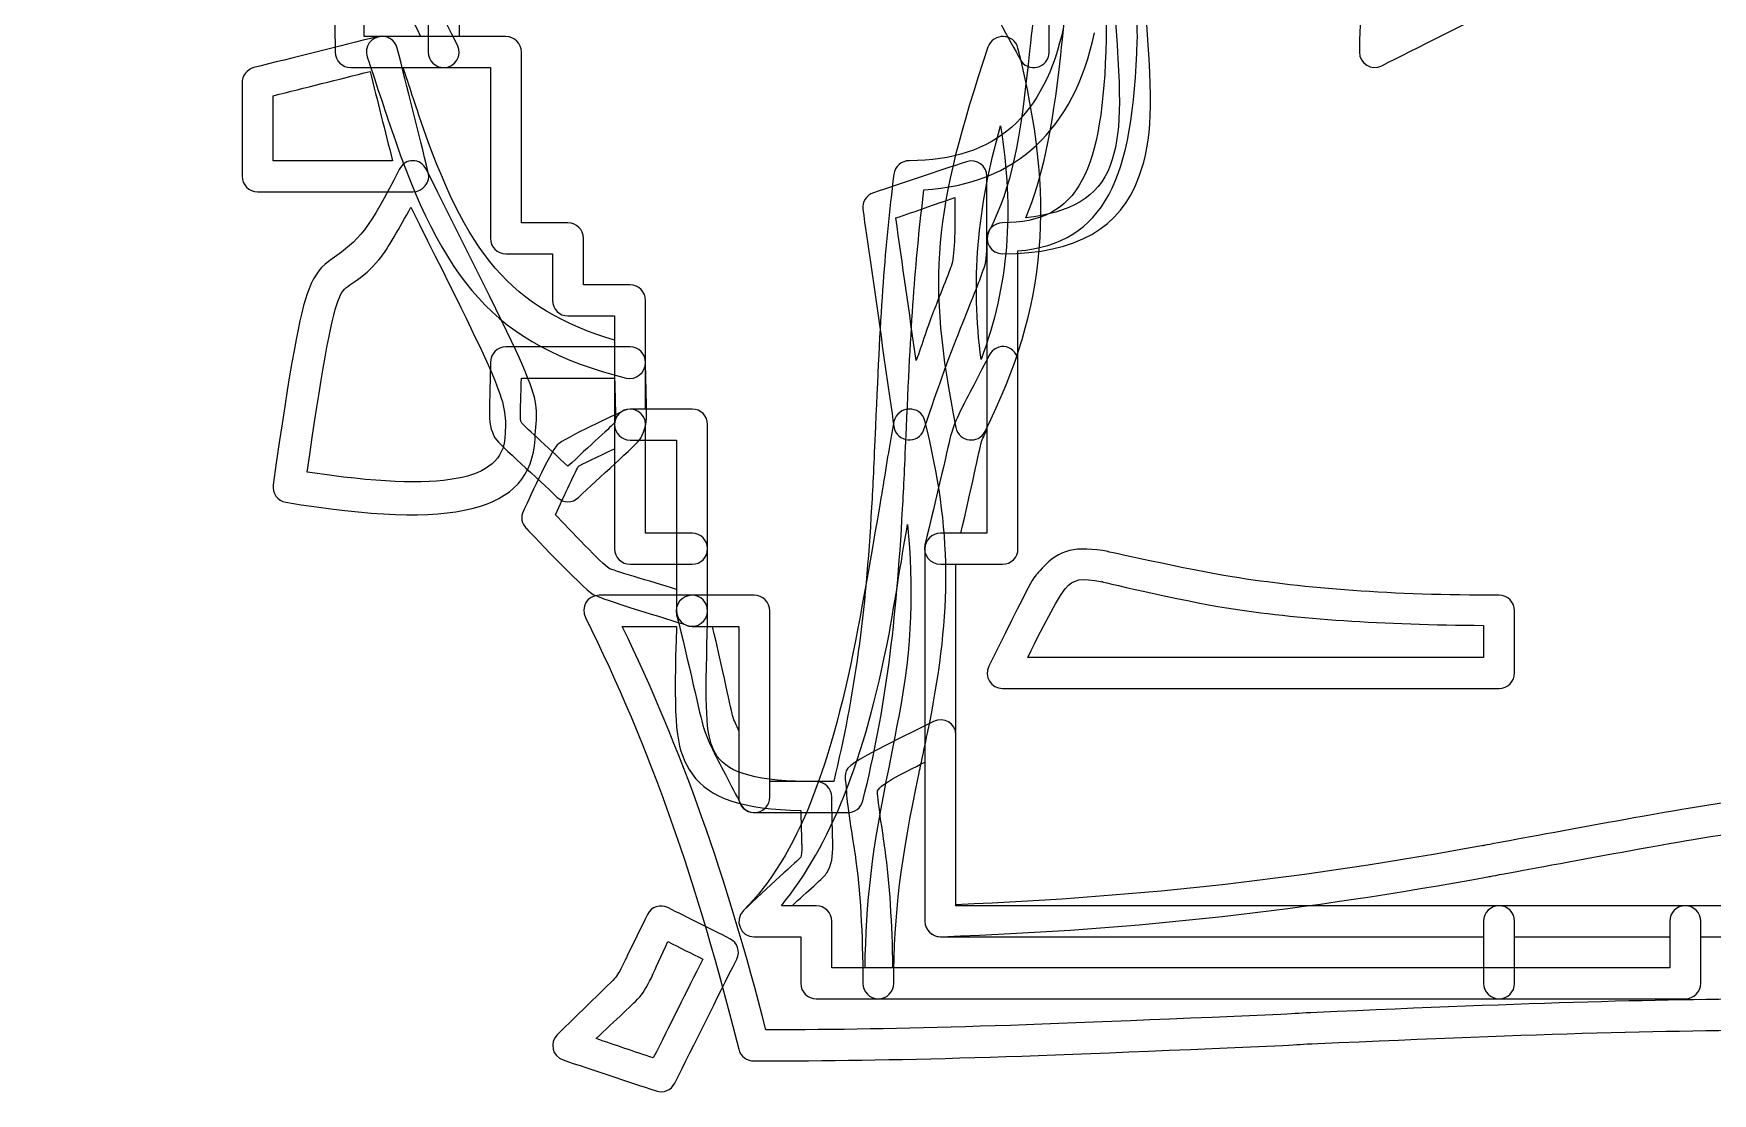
# Model space of a CAD drawing. Extents: x 25 to 279, y 7 to 272.
# Drawn here: x 231.32 to 245.63, y 115.74 to 124.78 of the extents above; entities that cross this region are included whole.
import ezdxf

# ---------------------------------------------------------------- set-up
doc = ezdxf.new("R2010")
doc.units = 0
doc.layers.get('0').update_dxf_attribs({"linetype": 'CONTINUOUS'})

msp = doc.modelspace()

# ---------------------------------------------------------------- linework, layer by layer
at = {"color": 7}
for points in [[(234.255469, 124.751042)], [(234.288542, 124.751042)], [(239.58841, 124.751042)], [(234.189323, 124.453385)], [(234.470575, 124.486458)], [(239.563804, 123.990365)], [(234.553125, 123.692708)], [(239.27435, 123.684506)], [(239.175131, 123.378383)], [(234.536721, 123.295833)], [(235.346875, 122.105208)], [(239.613281, 122.105208)], [(235.479167, 121.840625)], [(236.347265, 121.559638)], [(236.405208, 121.576042)], [(238.786458, 121.576042)], [(239.447917, 121.402475)], [(236.272917, 121.23711)], [(236.5375, 121.311458)], [(238.770054, 120.592056)], [(240.15065, 120.369013)], [(240.431902, 120.104429)], [(236.140625, 119.988542)], [(236.934375, 119.988542)], [(236.339063, 119.723958)], [(237.107942, 119.723958)], [(238.993098, 118.913804)], [(238.91875, 118.566406)], [(236.727735, 117.326304)], [(243.813542, 117.342708)], [(243.945833, 117.078125)], [(236.727735, 117.03685)]]:
    msp.add_lwpolyline(points, close=True, dxfattribs=at)
for points in [[(231.320181, 131.53099), (233.261165, 127.744273), (233.891667, 126.208631), (233.891667, 124.61875)], [(234.139846, 124.751042), (234.122119, 125.608292), (233.913892, 126.489883), (233.44505, 127.661458)], [(234.95, 124.751042), (234.95, 125.219619), (234.95, 125.751431), (234.95, 126.20625)], [(234.685417, 126.073958), (234.685417, 125.605381), (234.685417, 125.073569), (234.685417, 124.61875)], [(234.933596, 124.676694), (234.668483, 125.206654), (234.566619, 125.441869), (234.503383, 125.685285)], [(239.977083, 124.61875), (239.977083, 124.949479), (239.977083, 125.346354), (239.977083, 125.677083)], [(242.912371, 125.693488), (242.705202, 125.384983), (242.622917, 125.120135), (242.622917, 124.61875)], [(234.247267, 125.61914), (234.303888, 125.400065), (234.440942, 125.118813), (234.619271, 124.751042)], [(239.910938, 125.379427), (239.87416, 125.169083), (239.852465, 125.008481), (239.811719, 124.626952)], [(240.076302, 124.593879), (240.116254, 124.969323), (240.140067, 125.127544), (240.175521, 125.32995)], [(239.447917, 125.147917), (239.447917, 125.051608), (239.710119, 124.598377), (239.728904, 124.560806)], [(240.464975, 124.949479), (240.462329, 124.835708), (240.466563, 124.78676), (240.464975, 124.726171)], [(240.745962, 123.560417), (240.861321, 123.878181), (240.862644, 124.17081), (240.803906, 124.949479)], [(242.813152, 124.502862), (243.077735, 124.635419), (243.606902, 124.899738), (243.871485, 125.032029)], [(240.101173, 124.833856), (239.937925, 124.078471), (239.524646, 123.692708), (238.786458, 123.692708)], [(240.539323, 124.933075), (240.594885, 124.197533), (240.594885, 123.918663), (240.498048, 123.651433)], [(240.729558, 124.717969), (240.731146, 124.779352), (240.726913, 124.826977), (240.729558, 124.941277)], [(234.255469, 124.751042), (233.92474, 124.668227), (233.527865, 124.569273), (233.197135, 124.486458)], [(234.288542, 124.751042), (234.198319, 124.751042), (234.135877, 124.662935), (234.164452, 124.577475)], [(234.619271, 124.751042), (234.45814, 124.751042), (234.297008, 124.751042), (234.139846, 124.751042)], [(234.420833, 124.651823), (234.403106, 124.722731), (234.326377, 124.768769), (234.255469, 124.751042)], [(235.346875, 124.751042), (235.016146, 124.751042), (234.619271, 124.751042), (234.288542, 124.751042)], [(234.817708, 124.486458), (234.916133, 124.486458), (234.977517, 124.588587), (234.933596, 124.676694)], [(235.346875, 124.751042), (235.222785, 124.751042), (235.08335, 124.751042), (234.95, 124.751042)], [(235.479167, 124.61875), (235.479167, 124.691775), (235.4199, 124.751042), (235.346875, 124.751042)], [(235.479167, 124.61875), (235.479167, 124.691775), (235.4199, 124.751042), (235.346875, 124.751042)], [(238.910548, 123.444794), (239.700594, 123.492683), (240.187692, 123.959937), (240.365756, 124.784115)], [(239.58841, 124.751042), (239.534171, 124.753158), (239.477021, 124.722996), (239.456119, 124.660025)], [(240.464975, 124.726171), (240.432696, 123.601163), (240.238492, 123.163542), (239.580208, 123.163542)], [(239.7125, 124.651823), (239.69636, 124.716117), (239.64265, 124.748925), (239.58841, 124.751042)], [(239.7125, 122.923829), (240.453863, 122.989446), (240.695692, 123.538985), (240.729558, 124.717969)], [(233.891667, 124.61875), (233.891667, 124.545725), (233.950933, 124.486458), (234.023958, 124.486458)], [(234.164452, 124.577475), (234.184296, 124.518208), (234.323731, 124.098315), (234.36289, 123.982163)], [(234.685417, 123.59349), (234.602602, 123.924219), (234.503648, 124.321094), (234.420833, 124.651823)], [(234.685417, 124.61875), (234.685417, 124.545725), (234.744683, 124.486458), (234.817708, 124.486458)], [(235.479167, 123.163542), (235.479167, 123.632119), (235.479167, 124.163931), (235.479167, 124.61875)], [(235.479167, 123.163542), (235.479167, 123.632119), (235.479167, 124.163931), (235.479167, 124.61875)], [(239.456119, 124.660025), (238.988865, 123.258262), (238.92801, 122.695758), (239.183333, 121.418879)], [(239.431512, 121.385806), (239.968352, 122.45975), (240.033969, 123.365948), (239.7125, 124.651823)], [(239.811719, 124.626952), (239.727317, 123.835319), (239.662494, 123.485275), (239.464321, 123.089194)], [(239.728904, 124.560806), (239.791346, 124.435923), (239.977083, 124.47905), (239.977083, 124.61875)], [(239.778646, 123.204817), (239.920198, 123.556713), (240.003806, 123.914958), (240.076302, 124.593879)], [(242.622917, 124.61875), (242.622917, 124.520325), (242.725046, 124.458942), (242.813152, 124.502862)], [(233.197135, 124.486458), (233.138133, 124.471642), (233.097917, 124.414756), (233.097917, 124.354167)], [(233.3625, 124.246746), (233.629729, 124.313421), (233.919713, 124.385917), (234.189323, 124.453385)], [(234.023958, 124.486458), (234.272138, 124.486458), (234.569529, 124.486458), (234.817708, 124.486458)], [(234.189323, 124.453385), (234.251235, 124.205206), (234.316852, 123.943004), (234.379558, 123.692708)], [(234.470575, 124.486458), (234.716108, 124.486458), (234.97196, 124.486458), (235.214583, 124.486458)], [(234.611069, 124.064713), (234.583552, 124.146204), (234.520052, 124.33591), (234.470575, 124.486458)], [(234.817708, 124.486458), (234.941798, 124.486458), (235.081233, 124.486458), (235.214583, 124.486458)], [(235.214583, 124.486458), (235.214583, 124.017881), (235.214583, 123.486069), (235.214583, 123.03125)], [(235.214583, 124.486458), (235.214583, 124.017881), (235.214583, 123.486069), (235.214583, 123.03125)], [(233.097917, 124.354167), (233.097917, 124.105987), (233.097917, 123.808596), (233.097917, 123.560417)], [(233.3625, 123.692708), (233.3625, 123.875535), (233.3625, 124.065506), (233.3625, 124.246746)], [(234.36289, 123.982163), (234.808448, 122.66586), (235.24501, 122.122406), (236.372135, 121.840625)], [(236.272917, 122.163152), (235.385504, 122.430117), (235.00424, 122.902133), (234.611069, 124.064713)], [(239.398175, 121.997788), (239.310069, 122.655806), (239.364573, 123.282075), (239.563804, 123.990365)], [(239.563804, 123.990365), (239.681544, 123.258527), (239.633654, 122.63755), (239.398175, 121.997788)], [(234.379558, 123.692708), (234.047242, 123.692708), (233.691642, 123.692708), (233.3625, 123.692708)], [(234.553125, 123.692708), (234.506029, 123.692708), (234.461844, 123.667044), (234.437238, 123.61836)], [(234.669013, 123.61836), (234.644406, 123.667044), (234.600221, 123.692708), (234.553125, 123.692708)], [(239.27435, 123.684506), (239.026171, 123.601692), (238.728515, 123.502473), (238.4806, 123.419923)], [(238.786458, 123.692708), (238.719783, 123.692708), (238.662369, 123.643231), (238.654167, 123.577085)], [(239.447917, 123.560417), (239.447917, 123.65064), (239.360075, 123.713081), (239.27435, 123.684506)], [(233.097917, 123.560417), (233.097917, 123.487392), (233.157183, 123.428125), (233.230208, 123.428125)], [(234.437238, 123.61836), (234.184825, 123.113271), (234.087723, 123.007967), (233.866796, 122.857683)], [(234.553125, 123.428125), (234.639115, 123.428125), (234.706319, 123.509881), (234.685417, 123.59349)], [(235.595054, 121.31966), (235.619131, 121.737967), (235.719673, 121.51704), (234.669013, 123.61836)], [(238.654167, 123.577085), (238.573469, 122.932031), (238.541983, 122.469804), (238.497004, 121.427346)], [(239.398175, 122.708723), (239.455325, 122.876469), (239.447917, 122.741796), (239.447917, 123.560417)], [(239.580208, 122.898958), (240.214944, 122.898958), (240.586948, 123.121737), (240.745962, 123.560417)], [(240.498048, 123.651433), (240.398829, 123.378119), (240.154619, 123.249002), (239.778646, 123.204817)], [(233.230208, 123.428125), (233.643752, 123.428125), (234.139581, 123.428125), (234.553125, 123.428125)], [(238.4806, 123.419923), (238.42001, 123.39955), (238.380588, 123.342665), (238.389583, 123.279429)], [(238.670571, 123.204817), (238.8362, 123.260115), (239.005798, 123.322027), (239.175131, 123.378383)], [(238.761587, 121.418879), (238.804185, 122.40604), (238.83911, 122.853185), (238.910548, 123.444794)], [(239.175131, 123.378383), (239.174338, 123.067763), (239.174338, 122.886523), (239.142058, 122.791538)], [(234.263671, 122.849217), (234.345956, 122.943408), (234.440942, 123.127823), (234.536721, 123.295833)], [(234.536721, 123.295833), (235.348198, 121.672879), (235.357194, 121.657798), (235.338673, 121.336329)], [(238.389583, 123.279429), (238.472398, 122.700521), (238.571352, 122.00599), (238.654167, 121.427346)], [(235.876042, 123.163542), (235.751952, 123.163542), (235.612517, 123.163542), (235.479167, 123.163542)], [(235.876042, 123.163542), (235.751952, 123.163542), (235.612517, 123.163542), (235.479167, 123.163542)], [(236.008333, 123.03125), (236.008333, 123.104275), (235.949067, 123.163542), (235.876042, 123.163542)], [(236.008333, 123.03125), (236.008333, 123.104275), (235.949067, 123.163542), (235.876042, 123.163542)], [(238.844402, 121.989321), (238.785665, 122.400219), (238.726133, 122.816673), (238.670571, 123.204817)], [(239.464321, 123.089194), (239.4204, 123.001087), (239.481783, 122.898958), (239.580208, 122.898958)], [(239.580208, 123.163542), (239.507183, 123.163542), (239.447917, 123.104275), (239.447917, 123.03125)], [(235.214583, 123.03125), (235.214583, 122.958225), (235.27385, 122.898958), (235.346875, 122.898958)], [(235.214583, 123.03125), (235.214583, 122.958225), (235.27385, 122.898958), (235.346875, 122.898958)], [(236.008333, 122.634375), (236.008333, 122.767725), (236.008333, 122.90716), (236.008333, 123.03125)], [(236.008333, 122.634375), (236.008333, 122.767725), (236.008333, 122.90716), (236.008333, 123.03125)], [(239.447917, 123.03125), (239.447917, 122.245702), (239.447917, 121.318073), (239.447917, 120.517708)], [(233.866796, 122.857683), (233.773398, 122.793919), (233.717306, 122.728302), (233.668358, 122.601302)], [(234.015756, 122.634375), (234.169479, 122.73915), (234.176887, 122.749998), (234.263671, 122.849217)], [(235.346875, 122.898958), (235.470965, 122.898958), (235.6104, 122.898958), (235.74375, 122.898958)], [(235.346875, 122.898958), (235.470965, 122.898958), (235.6104, 122.898958), (235.74375, 122.898958)], [(235.74375, 122.898958), (235.74375, 122.765608), (235.74375, 122.626173), (235.74375, 122.502083)], [(235.74375, 122.898958), (235.74375, 122.765608), (235.74375, 122.626173), (235.74375, 122.502083)], [(239.7125, 120.385417), (239.7125, 121.178638), (239.7125, 122.118173), (239.7125, 122.923829)], [(239.142058, 122.791538), (239.124331, 122.739679), (239.007385, 122.447579), (238.993098, 122.411067)], [(239.241277, 122.311848), (239.25239, 122.340423), (239.377802, 122.648663), (239.398175, 122.708723)], [(233.668358, 122.601302), (233.587131, 122.390694), (233.510138, 121.965508), (233.3625, 120.930988)], [(233.916537, 122.502083), (233.945642, 122.577754), (233.96575, 122.600244), (234.015756, 122.634375)], [(236.405208, 122.634375), (236.281119, 122.634375), (236.141683, 122.634375), (236.008333, 122.634375)], [(236.405208, 122.634375), (236.281119, 122.634375), (236.141683, 122.634375), (236.008333, 122.634375)], [(236.5375, 122.502083), (236.5375, 122.575108), (236.478233, 122.634375), (236.405208, 122.634375)], [(236.5375, 122.502083), (236.5375, 122.575108), (236.478233, 122.634375), (236.405208, 122.634375)], [(233.651954, 121.038673), (233.772869, 121.86629), (233.851979, 122.334867), (233.916537, 122.502083)], [(235.74375, 122.502083), (235.74375, 122.429058), (235.803017, 122.369792), (235.876042, 122.369792)], [(235.74375, 122.502083), (235.74375, 122.429058), (235.803017, 122.369792), (235.876042, 122.369792)], [(236.5375, 121.972917), (236.5375, 122.138281), (236.5375, 122.336719), (236.5375, 122.502083)], [(236.5375, 121.576042), (236.5375, 121.878196), (236.5375, 122.212629), (236.5375, 122.502083)], [(238.993098, 122.411067), (238.948119, 122.296502), (238.89335, 122.124788), (238.844402, 121.989321)], [(235.876042, 122.369792), (236.000131, 122.369792), (236.139567, 122.369792), (236.272917, 122.369792)], [(235.876042, 122.369792), (236.000131, 122.369792), (236.139567, 122.369792), (236.272917, 122.369792)], [(236.272917, 122.369792), (236.272917, 122.300471), (236.272917, 122.233531), (236.272917, 122.163152)], [(236.272917, 122.369792), (236.272917, 122.067637), (236.272917, 121.733204), (236.272917, 121.44375)], [(238.910548, 121.402475), (239.036754, 121.781358), (239.143646, 122.064198), (239.241277, 122.311848)], [(235.346875, 122.105208), (235.27385, 122.105208), (235.214583, 122.045942), (235.214583, 121.972917)], [(236.405208, 122.105208), (236.074479, 122.105208), (235.677604, 122.105208), (235.346875, 122.105208)], [(236.5375, 121.972917), (236.5375, 122.045942), (236.478233, 122.105208), (236.405208, 122.105208)], [(239.613281, 122.105208), (239.558513, 122.118173), (239.495806, 122.093302), (239.464321, 122.03086)], [(239.7125, 121.972917), (239.7125, 122.042767), (239.66805, 122.092244), (239.613281, 122.105208)], [(235.214583, 121.972917), (235.214583, 121.889308), (235.20691, 121.606469), (235.206381, 121.576042)], [(236.372135, 121.840625), (236.455744, 121.819723), (236.5375, 121.886927), (236.5375, 121.972917)], [(236.545702, 121.576042), (236.545173, 121.606469), (236.5375, 121.889308), (236.5375, 121.972917)], [(239.464321, 122.03086), (239.401085, 121.904125), (239.257152, 121.632927), (239.241277, 121.600913)], [(239.7125, 120.385417), (239.7125, 120.88151), (239.7125, 121.476823), (239.7125, 121.972917)], [(235.470965, 121.56784), (235.470435, 121.538471), (235.476256, 121.709921), (235.479167, 121.840625)], [(235.479167, 121.840625), (235.738194, 121.840625), (236.01389, 121.840625), (236.272917, 121.840625)], [(236.272917, 121.840625), (236.275827, 121.709921), (236.281648, 121.538471), (236.281119, 121.56784)], [(235.206381, 121.576042), (235.204265, 121.462271), (235.216435, 121.394802), (235.255858, 121.327863)], [(235.479167, 121.460154), (235.470965, 121.473913), (235.469642, 121.499048), (235.470965, 121.56784)], [(236.347265, 121.559638), (236.29276, 121.532121), (235.846408, 121.331567), (235.785025, 121.270183)], [(236.405208, 121.576042), (236.332183, 121.576042), (236.272917, 121.516775), (236.272917, 121.44375)], [(236.281119, 121.56784), (236.282442, 121.499048), (236.280854, 121.473913), (236.272917, 121.460154)], [(236.5375, 121.44375), (236.5375, 121.542175), (236.435371, 121.603558), (236.347265, 121.559638)], [(236.934375, 121.576042), (236.76901, 121.576042), (236.570573, 121.576042), (236.405208, 121.576042)], [(236.496225, 121.327863), (236.535648, 121.394802), (236.547819, 121.462271), (236.545702, 121.576042)], [(236.934375, 121.576042), (236.810285, 121.576042), (236.67085, 121.576042), (236.5375, 121.576042)], [(237.066667, 121.44375), (237.066667, 121.516775), (237.0074, 121.576042), (236.934375, 121.576042)], [(237.066667, 121.44375), (237.066667, 121.516775), (237.0074, 121.576042), (236.934375, 121.576042)], [(238.786458, 121.576042), (238.729573, 121.574719), (238.667925, 121.537677), (238.654167, 121.468621)], [(238.91875, 121.476823), (238.901552, 121.54535), (238.843344, 121.577365), (238.786458, 121.576042)], [(239.241277, 121.600913), (239.191006, 121.499313), (239.163754, 121.43396), (239.142058, 121.3612)], [(235.876042, 121.08815), (235.703269, 121.251133), (235.488162, 121.444808), (235.479167, 121.460154)], [(236.272917, 121.460154), (236.263921, 121.444808), (236.048815, 121.251133), (235.876042, 121.08815)], [(236.272917, 121.44375), (236.272917, 121.113021), (236.272917, 120.716146), (236.272917, 120.385417)], [(236.272917, 121.44375), (236.272917, 121.370725), (236.332183, 121.311458), (236.405208, 121.311458)], [(236.5375, 120.517708), (236.5375, 120.819862), (236.5375, 121.154296), (236.5375, 121.44375)], [(237.066667, 120.385417), (237.066667, 120.716146), (237.066667, 121.113021), (237.066667, 121.44375)], [(237.066667, 119.988542), (237.066667, 120.457119), (237.066667, 120.988931), (237.066667, 121.44375)], [(238.497004, 121.427346), (238.482981, 121.097146), (238.474779, 120.933104), (238.463931, 120.741017)], [(238.654167, 121.468621), (238.621094, 121.303256), (238.595165, 121.124133), (238.554948, 120.88151)], [(238.654167, 121.427346), (238.67401, 121.288969), (238.866363, 121.269919), (238.910548, 121.402475)], [(238.728515, 120.724348), (238.739362, 120.918023), (238.7473, 121.087885), (238.761587, 121.418879)], [(238.960025, 118.905337), (239.144969, 119.8499), (239.155817, 120.528821), (238.91875, 121.476823)], [(239.183333, 121.418879), (239.20794, 121.295319), (239.375156, 121.273094), (239.431512, 121.385806)], [(239.398175, 121.286587), (239.407965, 121.319396), (239.431777, 121.365698), (239.447917, 121.402475)], [(239.447917, 121.402475), (239.447917, 121.100585), (239.447917, 120.802665), (239.447917, 120.517708)], [(233.469921, 120.782292), (234.910048, 120.542315), (235.559071, 120.698419), (235.595054, 121.31966)], [(235.338673, 121.336329), (235.317242, 120.966971), (234.815856, 120.86299), (233.651954, 121.038673)], [(235.255858, 121.327863), (235.293165, 121.265156), (235.630244, 120.978612), (235.785025, 120.823567)], [(235.785025, 121.270183), (235.723642, 121.208535), (235.523087, 120.762448), (235.495571, 120.707944)], [(235.967058, 120.823567), (236.12184, 120.978613), (236.458919, 121.265156), (236.496225, 121.327863)], [(235.967058, 121.08815), (235.980023, 121.101379), (236.139831, 121.174669), (236.272917, 121.23711)], [(236.272917, 121.23711), (236.272917, 120.954271), (236.272917, 120.651588), (236.272917, 120.385417)], [(236.405208, 121.311458), (236.529298, 121.311458), (236.668733, 121.311458), (236.802083, 121.311458)], [(236.5375, 121.311458), (236.6264, 121.311458), (236.713183, 121.311458), (236.802083, 121.311458)], [(236.5375, 120.517708), (236.5375, 120.776735), (236.5375, 121.052431), (236.5375, 121.311458)], [(236.802083, 121.311458), (236.802083, 121.052431), (236.802083, 120.776735), (236.802083, 120.517708)], [(236.802083, 121.311458), (236.802083, 120.842881), (236.802083, 120.311069), (236.802083, 119.85625)], [(239.142058, 121.3612), (239.128565, 121.316221), (239.013471, 120.797108), (238.91875, 120.41849)], [(239.224608, 120.517708), (239.305835, 120.857698), (239.389973, 121.258806), (239.398175, 121.286587)], [(235.768621, 120.674871), (235.840852, 120.827271), (235.949331, 121.070688), (235.967058, 121.08815)], [(233.3625, 120.930988), (233.352446, 120.860079), (233.399013, 120.794198), (233.469921, 120.782292)], [(235.785025, 120.823567), (235.836883, 120.771973), (235.9152, 120.771973), (235.967058, 120.823567)], [(238.554948, 120.88151), (238.541719, 120.801342), (238.382704, 119.887471), (238.348308, 119.707554)], [(235.495571, 120.707944), (235.470171, 120.656879), (235.480225, 120.599465), (235.520442, 120.558983)], [(236.223175, 120.220052), (236.176079, 120.247569), (235.882392, 120.556867), (235.768621, 120.674871)], [(238.463931, 120.741017), (238.413396, 119.828469), (238.319469, 119.140023), (238.141404, 118.401042)], [(238.389583, 118.235677), (238.588021, 119.029163), (238.674804, 119.757825), (238.728515, 120.724348)], [(235.520442, 120.558983), (235.517267, 120.562158), (235.998544, 120.050454), (236.090883, 119.996744)], [(236.934375, 120.517708), (236.810285, 120.517708), (236.67085, 120.517708), (236.5375, 120.517708)], [(236.802083, 120.517708), (236.713183, 120.517708), (236.6264, 120.517708), (236.5375, 120.517708)], [(237.066667, 120.385417), (237.066667, 120.458442), (237.0074, 120.517708), (236.934375, 120.517708)], [(238.612892, 119.657812), (238.640408, 119.80201), (238.722165, 120.305248), (238.770054, 120.592056)], [(238.770054, 120.592056), (238.821119, 120.067123), (238.813975, 119.560181), (238.695442, 118.955079)], [(239.051042, 120.517708), (238.978017, 120.517708), (238.91875, 120.458442), (238.91875, 120.385417)], [(239.447917, 120.517708), (239.314567, 120.517708), (239.175131, 120.517708), (239.051042, 120.517708)], [(239.447917, 120.517708), (239.37304, 120.517708), (239.300544, 120.517708), (239.224608, 120.517708)], [(236.272917, 120.385417), (236.272917, 120.312392), (236.332183, 120.253125), (236.405208, 120.253125)], [(236.272917, 120.385417), (236.272917, 120.312392), (236.332183, 120.253125), (236.405208, 120.253125)], [(236.934375, 120.253125), (237.0074, 120.253125), (237.066667, 120.312392), (237.066667, 120.385417)], [(237.066667, 119.85625), (237.066667, 120.021615), (237.066667, 120.220052), (237.066667, 120.385417)], [(238.91875, 120.41849), (238.897848, 120.334881), (238.965052, 120.253125), (239.051042, 120.253125)], [(238.91875, 120.385417), (238.91875, 119.393229), (238.91875, 118.202604), (238.91875, 117.210417)], [(239.580208, 120.253125), (239.653233, 120.253125), (239.7125, 120.312392), (239.7125, 120.385417)], [(239.580208, 120.253125), (239.653233, 120.253125), (239.7125, 120.312392), (239.7125, 120.385417)], [(240.15065, 120.369012), (240.061221, 120.346788), (239.990312, 120.302867), (239.91914, 120.220052)], [(240.481379, 120.360546), (240.346177, 120.38621), (240.240079, 120.390973), (240.15065, 120.369013)], [(241.539712, 120.145704), (241.181202, 120.203119), (240.412852, 120.373775), (240.481379, 120.360546)], [(236.405208, 120.253125), (236.529298, 120.253125), (236.668733, 120.253125), (236.802083, 120.253125)], [(236.405208, 120.253125), (236.570573, 120.253125), (236.76901, 120.253125), (236.934375, 120.253125)], [(236.802083, 120.253125), (236.802083, 120.180894), (236.802083, 120.111308), (236.802083, 120.038283)], [(239.051042, 120.253125), (239.216406, 120.253125), (239.414844, 120.253125), (239.580208, 120.253125)], [(239.183333, 117.35091), (239.183333, 118.273248), (239.183333, 119.331846), (239.183333, 120.253125)], [(239.183333, 120.253125), (239.316683, 120.253125), (239.456119, 120.253125), (239.580208, 120.253125)], [(239.91914, 120.220052), (239.818333, 120.102577), (239.904058, 120.264238), (239.464321, 119.385027)], [(236.802083, 120.038283), (236.570308, 120.11025), (236.260746, 120.198356), (236.223175, 120.220052)], [(240.117577, 120.046485), (240.187692, 120.127977), (240.245106, 120.139619), (240.431902, 120.104429)], [(240.431902, 120.104429), (240.355173, 120.118981), (241.121142, 119.940123), (241.490235, 119.881121)], [(243.813542, 119.988542), (242.895967, 119.988542), (242.164923, 120.045427), (241.539712, 120.145704)], [(236.140625, 119.988542), (236.0422, 119.988542), (235.980817, 119.886413), (236.024738, 119.798306)], [(236.090883, 119.996744), (236.172375, 119.949383), (236.72165, 119.78931), (236.8931, 119.73216)], [(236.934375, 119.988542), (236.686196, 119.988542), (236.388804, 119.988542), (236.140625, 119.988542)], [(236.934375, 119.988542), (236.848385, 119.988542), (236.781181, 119.906785), (236.802083, 119.823177)], [(237.066667, 119.85625), (237.066667, 119.929275), (237.0074, 119.988542), (236.934375, 119.988542)], [(237.463542, 119.988542), (237.298177, 119.988542), (237.09974, 119.988542), (236.934375, 119.988542)], [(237.463542, 119.988542), (237.339452, 119.988542), (237.200017, 119.988542), (237.066667, 119.988542)], [(237.595833, 119.85625), (237.595833, 119.929275), (237.536567, 119.988542), (237.463542, 119.988542)], [(237.595833, 119.85625), (237.595833, 119.929275), (237.536567, 119.988542), (237.463542, 119.988542)], [(239.79505, 119.459375), (239.95724, 119.782167), (240.05884, 119.977958), (240.117577, 120.046485)], [(243.945833, 119.85625), (243.945833, 119.929275), (243.886567, 119.988542), (243.813542, 119.988542)], [(236.024738, 119.798306), (236.579833, 118.688644), (236.978031, 117.532415), (237.33125, 116.11901)], [(236.802083, 119.85625), (236.802083, 119.783225), (236.86135, 119.723958), (236.934375, 119.723958)], [(236.802083, 119.823177), (236.896804, 119.444558), (237.011898, 118.925446), (237.025392, 118.880467)], [(236.8931, 119.73216), (236.978825, 119.703585), (237.066667, 119.766027), (237.066667, 119.85625)], [(237.058465, 119.475779), (237.06164, 119.638498), (237.066667, 119.741156), (237.066667, 119.85625)], [(237.595833, 118.26875), (237.595833, 118.764844), (237.595833, 119.360156), (237.595833, 119.85625)], [(237.595833, 118.401042), (237.595833, 118.869619), (237.595833, 119.401431), (237.595833, 119.85625)], [(241.490235, 119.881121), (242.093221, 119.784548), (242.822148, 119.738246), (243.68125, 119.73216)], [(243.945833, 119.327083), (243.945833, 119.492448), (243.945833, 119.690885), (243.945833, 119.85625)], [(236.339063, 119.723958), (236.494637, 119.723958), (236.649419, 119.723958), (236.802083, 119.723958)], [(237.56276, 116.284375), (237.230973, 117.5893), (236.843358, 118.680442), (236.339063, 119.723958)], [(236.802083, 119.723958), (236.80129, 119.651727), (236.795998, 119.587963), (236.793881, 119.484246)], [(236.934375, 119.723958), (237.058465, 119.723958), (237.1979, 119.723958), (237.33125, 119.723958)], [(237.107942, 119.723958), (237.183877, 119.723958), (237.256373, 119.723958), (237.33125, 119.723958)], [(237.281508, 118.955079), (237.273306, 118.98286), (237.189169, 119.383969), (237.107942, 119.723958)], [(237.33125, 119.723958), (237.33125, 119.439002), (237.33125, 119.141081), (237.33125, 118.839192)], [(237.33125, 119.723958), (237.33125, 119.255381), (237.33125, 118.723569), (237.33125, 118.26875)], [(238.348308, 119.707554), (238.123942, 118.539419), (237.841896, 117.770804), (237.372525, 117.301433)], [(237.695052, 117.342708), (238.114681, 117.860762), (238.404929, 118.575667), (238.612892, 119.657812)], [(243.68125, 119.73216), (243.68125, 119.640879), (243.68125, 119.550921), (243.68125, 119.459375)], [(236.793881, 119.484246), (236.780388, 118.833635), (236.799967, 118.663773), (236.934375, 118.467187)], [(237.149217, 118.615883), (237.061375, 118.744735), (237.046558, 118.8974), (237.058465, 119.475779)], [(239.464321, 119.385027), (239.4204, 119.296921), (239.481783, 119.194792), (239.580208, 119.194792)], [(243.68125, 119.459375), (242.45226, 119.459375), (241.033035, 119.459375), (239.79505, 119.459375)], [(243.813542, 119.194792), (243.886567, 119.194792), (243.945833, 119.254058), (243.945833, 119.327083)], [(239.580208, 119.194792), (240.903125, 119.194792), (242.490625, 119.194792), (243.813542, 119.194792)], [(237.33125, 118.839192), (237.31511, 118.875969), (237.291298, 118.922271), (237.281508, 118.955079)], [(238.695442, 118.955079), (238.683006, 118.891579), (238.614744, 118.542858), (238.612892, 118.533333)], [(239.183333, 118.797917), (239.183333, 118.896342), (239.081204, 118.957725), (238.993098, 118.913804)], [(237.025392, 118.880467), (237.047088, 118.807706), (237.07434, 118.742354), (237.12461, 118.640754)], [(238.993098, 118.913804), (238.104362, 118.469304), (238.245385, 118.560321), (238.24909, 118.301823)], [(238.869008, 118.47539), (238.871125, 118.48465), (238.94759, 118.841044), (238.960025, 118.905337)], [(239.183333, 117.342708), (239.183333, 117.811285), (239.183333, 118.343098), (239.183333, 118.797917)], [(237.12461, 118.640754), (237.140485, 118.60874), (237.284419, 118.337542), (237.347654, 118.210806)], [(237.992708, 118.401042), (237.486031, 118.401042), (237.248435, 118.470892), (237.149217, 118.615883)], [(238.612892, 118.533333), (238.46499, 117.820281), (238.414719, 117.3734), (238.405987, 116.813542)], [(238.513673, 118.310025), (238.512879, 118.368763), (238.726133, 118.467981), (238.91875, 118.566406)], [(238.91875, 118.566406), (238.91875, 118.121642), (238.91875, 117.634279), (238.91875, 117.210417)], [(236.934375, 118.467187), (237.082012, 118.251023), (237.377287, 118.169002), (237.860417, 118.152862)], [(238.141404, 118.401042), (237.962546, 118.401042), (237.77575, 118.401042), (237.595833, 118.401042)], [(238.125, 118.26875), (238.125, 118.341775), (238.065733, 118.401042), (237.992708, 118.401042)], [(238.654167, 116.68125), (238.654167, 117.283706), (238.713433, 117.723708), (238.869008, 118.47539)], [(248.046875, 118.401042), (247.149937, 118.401042), (246.36095, 118.327223), (245.409244, 118.169531)], [(237.33125, 118.26875), (237.33125, 118.195725), (237.390517, 118.136458), (237.463542, 118.136458)], [(237.347654, 118.210806), (237.410096, 118.085923), (237.595833, 118.12905), (237.595833, 118.26875)], [(238.133202, 117.871875), (238.132673, 117.902302), (238.125, 118.185142), (238.125, 118.26875)], [(238.24909, 118.301823), (238.250148, 118.223771), (238.320262, 117.804406), (238.323437, 117.780858)], [(238.257292, 118.136458), (238.317881, 118.136458), (238.374767, 118.176675), (238.389583, 118.235677)], [(238.579819, 117.822133), (238.573204, 117.868965), (238.514467, 118.254992), (238.513673, 118.310025)], [(237.463542, 118.136458), (237.711721, 118.136458), (238.009113, 118.136458), (238.257292, 118.136458)], [(237.860417, 118.152862), (237.863327, 118.015015), (237.869148, 117.832717), (237.868619, 117.863673)], [(245.409244, 118.169531), (245.027979, 118.106296), (243.573829, 117.835892), (243.68125, 117.855471)], [(245.450783, 117.904948), (246.341371, 118.052585), (247.088025, 118.121113), (247.914583, 118.128256)], [(237.868619, 117.863673), (237.869942, 117.794881), (237.868354, 117.769746), (237.860417, 117.755988)], [(238.083725, 117.623696), (238.123148, 117.690635), (238.135319, 117.758104), (238.133202, 117.871875)], [(238.645965, 116.813542), (238.640673, 117.194012), (238.619771, 117.531885), (238.579819, 117.822133)], [(243.68125, 117.855471), (242.138729, 117.576335), (240.85206, 117.42129), (239.183333, 117.35091)], [(243.730992, 117.590888), (243.625952, 117.571838), (245.072429, 117.842242), (245.450783, 117.904948)], [(237.860417, 117.755988), (237.849304, 117.737202), (237.557733, 117.486377), (237.372525, 117.301433)], [(238.323437, 117.780858), (238.367094, 117.464417), (238.389583, 117.119929), (238.389583, 116.68125)], [(237.786069, 117.342708), (237.910423, 117.457008), (238.062823, 117.588506), (238.083725, 117.623696)], [(239.059244, 117.078125), (240.817665, 117.145858), (242.129998, 117.301169), (243.730992, 117.590888)], [(236.553904, 117.26836), (236.5121, 117.184487), (236.375046, 116.902706), (236.363933, 116.879687)], [(236.727735, 117.326304), (236.662383, 117.358848), (236.586713, 117.333712), (236.553904, 117.26836)], [(237.256902, 117.061721), (237.091538, 117.144271), (236.8931, 117.24349), (236.727735, 117.326304)], [(237.372525, 117.301433), (237.289181, 117.21809), (237.345802, 117.078125), (237.463542, 117.078125)], [(237.372525, 117.301433), (237.289181, 117.21809), (237.345802, 117.078125), (237.463542, 117.078125)], [(237.992708, 117.342708), (237.899575, 117.342708), (237.797181, 117.342708), (237.695052, 117.342708)], [(237.992708, 117.342708), (237.92815, 117.342708), (237.856713, 117.342708), (237.786069, 117.342708)], [(238.125, 117.210417), (238.125, 117.283442), (238.065733, 117.342708), (237.992708, 117.342708)], [(238.125, 117.210417), (238.125, 117.283442), (238.065733, 117.342708), (237.992708, 117.342708)], [(243.813542, 117.342708), (242.366535, 117.342708), (240.64595, 117.342708), (239.183333, 117.342708)], [(243.813542, 117.342708), (243.740517, 117.342708), (243.68125, 117.283442), (243.68125, 117.210417)], [(243.945833, 117.210417), (243.945833, 117.283442), (243.886567, 117.342708), (243.813542, 117.342708)], [(245.401042, 117.342708), (244.904948, 117.342708), (244.309635, 117.342708), (243.813542, 117.342708)], [(245.401042, 117.342708), (245.328017, 117.342708), (245.26875, 117.283442), (245.26875, 117.210417)], [(246.459375, 117.342708), (246.128646, 117.342708), (245.731771, 117.342708), (245.401042, 117.342708)], [(245.533333, 117.210417), (245.533333, 117.283442), (245.474067, 117.342708), (245.401042, 117.342708)], [(237.463542, 117.078125), (237.587631, 117.078125), (237.727067, 117.078125), (237.860417, 117.078125)], [(237.463542, 117.078125), (237.587631, 117.078125), (237.727067, 117.078125), (237.860417, 117.078125)], [(237.860417, 117.078125), (237.860417, 116.944775), (237.860417, 116.80534), (237.860417, 116.68125)], [(237.860417, 117.078125), (237.860417, 116.944775), (237.860417, 116.80534), (237.860417, 116.68125)], [(238.125, 116.813542), (238.125, 116.946892), (238.125, 117.086327), (238.125, 117.210417)], [(238.125, 116.813542), (238.125, 116.946892), (238.125, 117.086327), (238.125, 117.210417)], [(238.91875, 117.210417), (238.91875, 117.137392), (238.978017, 117.078125), (239.051042, 117.078125)], [(238.91875, 117.210417), (238.91875, 117.135275), (238.984367, 117.075215), (239.059244, 117.078125)], [(239.051042, 117.078125), (240.498048, 117.078125), (242.218633, 117.078125), (243.68125, 117.078125)], [(243.68125, 117.210417), (243.68125, 117.045052), (243.68125, 116.846615), (243.68125, 116.68125)], [(243.68125, 117.078125), (243.68125, 116.989225), (243.68125, 116.902442), (243.68125, 116.813542)], [(243.945833, 116.68125), (243.945833, 116.846615), (243.945833, 117.045052), (243.945833, 117.210417)], [(243.945833, 117.078125), (244.371813, 117.078125), (244.842771, 117.078125), (245.26875, 117.078125)], [(243.945833, 116.813542), (243.945833, 116.902442), (243.945833, 116.989225), (243.945833, 117.078125)], [(245.26875, 117.210417), (245.26875, 117.086327), (245.26875, 116.946892), (245.26875, 116.813542)], [(245.26875, 117.078125), (245.26875, 116.989225), (245.26875, 116.902442), (245.26875, 116.813542)], [(245.533333, 116.68125), (245.533333, 116.846615), (245.533333, 117.045052), (245.533333, 117.210417)], [(245.533333, 116.68125), (245.533333, 116.80534), (245.533333, 116.944775), (245.533333, 117.078125)], [(245.533333, 117.078125), (245.79236, 117.078125), (246.068056, 117.078125), (246.327083, 117.078125)], [(236.603646, 116.7638), (236.611583, 116.780469), (236.673231, 116.924667), (236.727735, 117.03685)], [(236.727735, 117.03685), (236.826954, 116.987108), (236.925908, 116.937631), (237.025392, 116.88789)], [(237.314846, 116.88789), (237.34739, 116.953242), (237.322254, 117.028912), (237.256902, 117.061721)], [(236.363933, 116.879687), (236.323981, 116.797402), (236.30546, 116.761948), (236.281119, 116.730992)], [(237.025392, 116.88789), (236.888338, 116.614046), (236.739906, 116.317183), (236.603646, 116.044662)], [(236.785679, 115.829556), (236.951044, 116.160285), (237.149217, 116.55716), (237.314846, 116.88789)], [(245.26875, 116.813542), (243.020585, 116.813542), (240.373165, 116.813542), (238.125, 116.813542)], [(238.405987, 116.813542), (238.312325, 116.813542), (238.219456, 116.813542), (238.125, 116.813542)], [(243.68125, 116.813542), (242.092427, 116.813542), (240.233729, 116.813542), (238.645965, 116.813542)], [(245.26875, 116.813542), (244.842771, 116.813542), (244.371813, 116.813542), (243.945833, 116.813542)], [(236.281119, 116.730992), (236.252279, 116.69395), (235.946685, 116.40476), (235.785025, 116.2431)], [(236.487758, 116.565362), (236.526652, 116.615104), (236.556285, 116.665904), (236.603646, 116.7638)], [(237.860417, 116.68125), (237.860417, 116.608225), (237.919683, 116.548958), (237.992708, 116.548958)], [(237.860417, 116.68125), (237.860417, 116.608225), (237.919683, 116.548958), (237.992708, 116.548958)], [(238.389583, 116.68125), (238.389583, 116.608225), (238.44885, 116.548958), (238.521875, 116.548958)], [(238.521875, 116.548958), (238.5949, 116.548958), (238.654167, 116.608225), (238.654167, 116.68125)], [(243.68125, 116.68125), (243.68125, 116.608225), (243.740517, 116.548958), (243.813542, 116.548958)], [(243.813542, 116.548958), (243.886567, 116.548958), (243.945833, 116.608225), (243.945833, 116.68125)], [(245.401042, 116.548958), (245.474067, 116.548958), (245.533333, 116.608225), (245.533333, 116.68125)], [(245.401042, 116.548958), (245.474067, 116.548958), (245.533333, 116.608225), (245.533333, 116.68125)], [(236.115754, 116.210027), (236.266567, 116.355548), (236.457067, 116.52594), (236.487758, 116.565362)], [(237.992708, 116.548958), (240.307813, 116.548958), (243.085938, 116.548958), (245.401042, 116.548958)], [(237.992708, 116.548958), (238.158073, 116.548958), (238.35651, 116.548958), (238.521875, 116.548958)], [(238.521875, 116.548958), (240.175521, 116.548958), (242.159896, 116.548958), (243.813542, 116.548958)], [(246.327083, 116.548958), (245.180379, 116.546842), (244.142154, 116.515885), (242.259115, 116.433071)], [(243.813542, 116.548958), (244.309635, 116.548958), (244.904948, 116.548958), (245.401042, 116.548958)], [(241.953256, 116.416667), (239.758273, 116.319829), (238.774552, 116.285698), (237.56276, 116.284375)], [(242.259115, 116.433071), (242.109625, 116.426721), (242.102746, 116.423281), (241.953256, 116.416667)], [(235.785025, 116.2431), (235.71544, 116.173515), (235.741369, 116.059215), (235.834767, 116.027994)], [(242.267317, 116.168487), (244.208035, 116.253948), (245.273777, 116.284375), (246.459375, 116.284375)], [(236.603646, 116.044662), (236.443838, 116.097844), (236.28006, 116.155258), (236.115754, 116.210027)], [(237.33125, 116.11901), (237.346067, 116.060008), (237.402952, 116.019792), (237.463542, 116.019792)], [(237.463542, 116.019792), (238.718196, 116.019792), (239.721231, 116.052865), (241.96966, 116.152083)], [(241.96966, 116.152083), (242.119415, 116.158698), (242.117827, 116.162138), (242.267317, 116.168487)], [(235.834767, 116.027994), (236.082681, 115.945444), (236.380338, 115.846225), (236.628517, 115.76341)], [(236.628517, 115.76341), (236.690958, 115.742773), (236.756046, 115.770819), (236.785679, 115.829556)]]:
    msp.add_open_spline(points, degree=3, dxfattribs=at)

doc.saveas('drawing.dxf')
